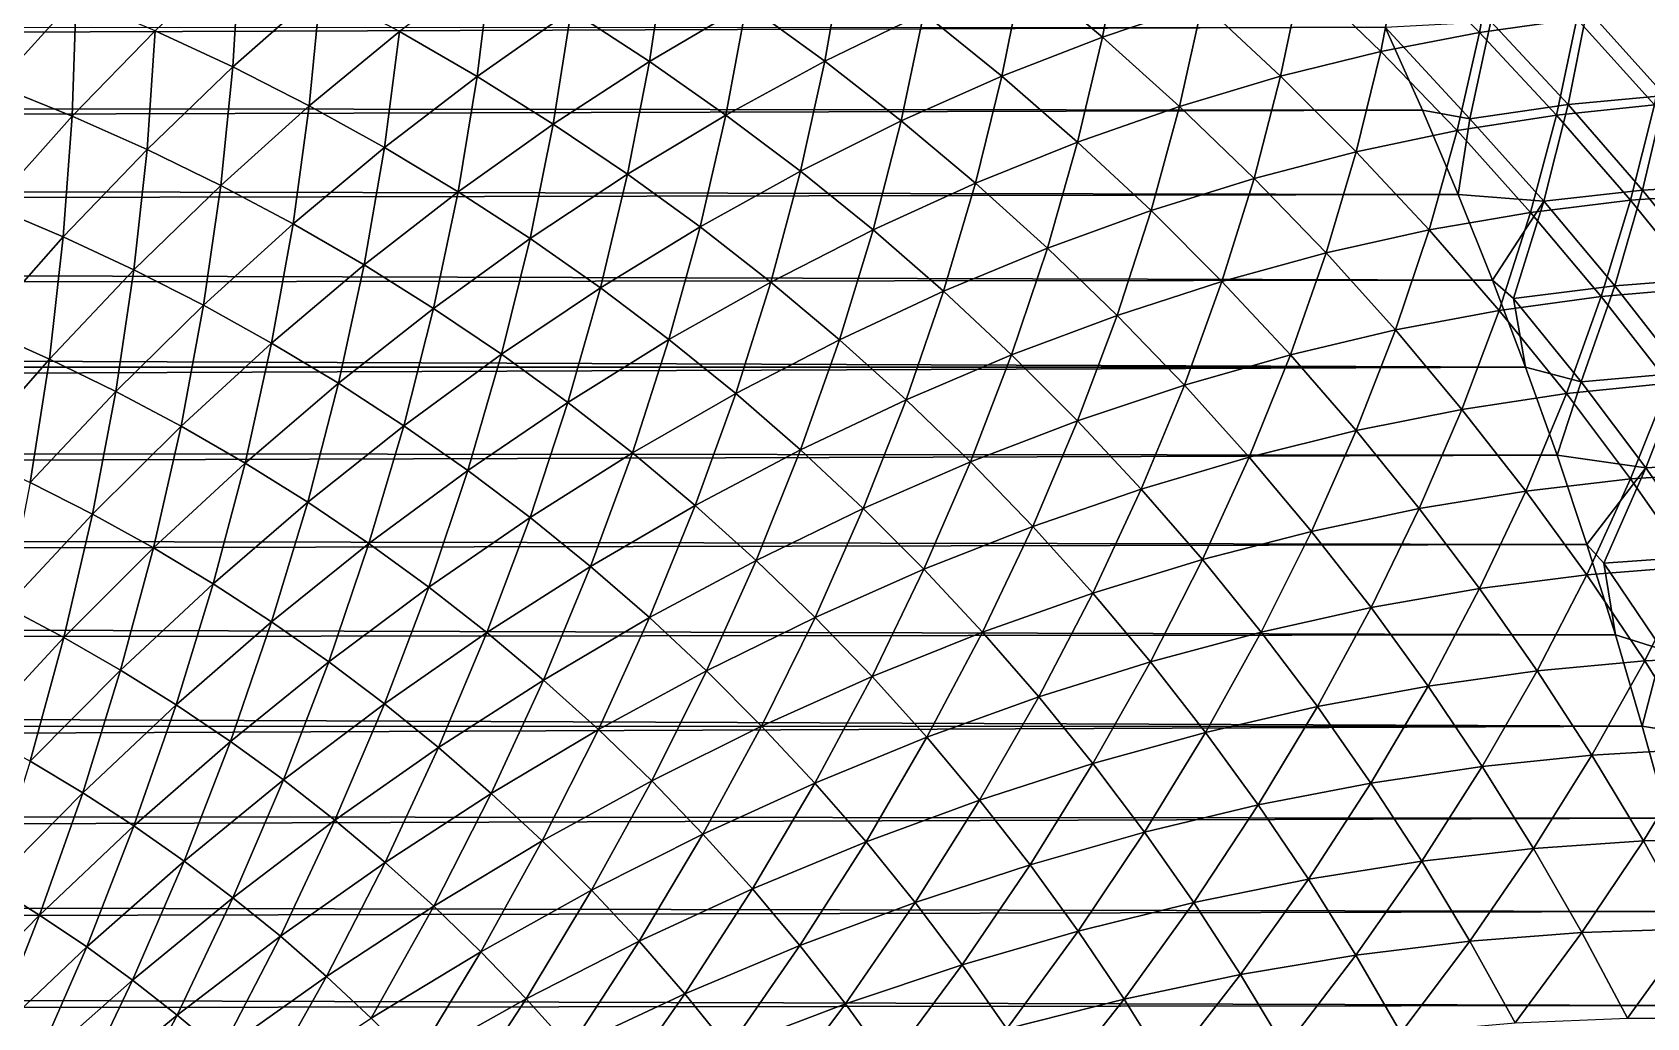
# Model space of a CAD drawing. Header units: millimetres. Extents: x -260 to 430, y -260 to 260.
# Drawn here: x 375.38 to 403.66, y 22.08 to 39.34 of the extents above; entities that cross this region are included whole.
import ezdxf

# ---------------------------------------------------------------- set-up
doc = ezdxf.new("R2010")
doc.units = ezdxf.units.MM
doc.header["$MEASUREMENT"] = 0
doc.layers.add('MESH_3D', color=2, linetype='CONTINUOUS')

msp = doc.modelspace()

# ---------------------------------------------------------------- linework, layer by layer
at = {"layer": 'MESH_3D'}
for points in [[(392.737, 40.427, 2496.839), (394.128, 39.26, 2496.839), (394.468, 41.078, 2494.995)], [(394.128, 39.26, 2496.839), (395.881, 39.85, 2494.995), (394.468, 41.078, 2494.995)], [(399.339, 40.737, 2491.145), (400.737, 39.339, 2491.145), (401.035, 41.035, 2489.144)], [(400.737, 39.339, 2491.145), (402.442, 39.578, 2489.144), (401.035, 41.035, 2489.144)], [(377.529, 39.37, 2505.161), (378.892, 38.735, 2505.161), (379.016, 40.779, 2503.623)], [(378.892, 38.735, 2505.161), (380.427, 40.091, 2503.623), (379.016, 40.779, 2503.623)], [(384.821, 39.722, 2502.02), (386.192, 38.831, 2502.02), (386.484, 40.781, 2500.354)], [(386.192, 38.831, 2502.02), (387.891, 39.832, 2500.354), (386.484, 40.781, 2500.354)], [(387.891, 39.832, 2500.354), (389.264, 38.835, 2500.354), (389.597, 40.737, 2498.626)], [(389.264, 38.835, 2500.354), (391.001, 39.679, 2498.626), (389.597, 40.737, 2498.626)], [(397.62, 40.342, 2493.096), (399.005, 39.005, 2493.096), (399.339, 40.737, 2491.145)], [(399.005, 39.005, 2493.096), (400.737, 39.339, 2491.145), (399.339, 40.737, 2491.145)], [(374.745, 38.412, 2506.631), (376.144, 39.958, 2505.161), (374.74, 40.497, 2505.161)], [(381.814, 39.354, 2503.623), (383.174, 38.568, 2503.623), (383.42, 40.564, 2502.02)], [(383.174, 38.568, 2503.623), (384.821, 39.722, 2502.02), (383.42, 40.564, 2502.02)], [(391.001, 39.679, 2498.626), (392.367, 38.573, 2498.626), (392.737, 40.427, 2496.839)], [(392.367, 38.573, 2498.626), (394.128, 39.26, 2496.839), (392.737, 40.427, 2496.839)], [(395.881, 39.85, 2494.995), (397.25, 38.573, 2494.995), (397.62, 40.342, 2493.096)], [(397.25, 38.573, 2494.995), (399.005, 39.005, 2493.096), (397.62, 40.342, 2493.096)], [(374.745, 38.412, 2506.631), (376.077, 37.874, 2506.631), (376.144, 39.958, 2505.161)], [(376.077, 37.874, 2506.631), (377.529, 39.37, 2505.161), (376.144, 39.958, 2505.161)], [(378.892, 38.735, 2505.161), (380.232, 38.052, 2505.161), (380.427, 40.091, 2503.623)], [(380.232, 38.052, 2505.161), (381.814, 39.354, 2503.623), (380.427, 40.091, 2503.623)], [(383.174, 38.568, 2503.623), (384.506, 37.736, 2503.623), (384.821, 39.722, 2502.02)], [(384.506, 37.736, 2503.623), (386.192, 38.831, 2502.02), (384.821, 39.722, 2502.02)], [(386.192, 38.831, 2502.02), (387.531, 37.894, 2502.02), (387.891, 39.832, 2500.354)], [(387.531, 37.894, 2502.02), (389.264, 38.835, 2500.354), (387.891, 39.832, 2500.354)], [(389.264, 38.835, 2500.354), (390.601, 37.79, 2500.354), (391.001, 39.679, 2498.626)], [(390.601, 37.79, 2500.354), (392.367, 38.573, 2498.626), (391.001, 39.679, 2498.626)], [(394.128, 39.26, 2496.839), (395.478, 38.045, 2496.839), (395.881, 39.85, 2494.995)], [(395.478, 38.045, 2496.839), (397.25, 38.573, 2494.995), (395.881, 39.85, 2494.995)], [(402.622, 39.746, 411.223), (402.289, 38.077, 409.234), (400.934, 39.529, 409.234)], [(402.622, 39.746, 411.223), (403.983, 38.234, 411.223), (402.289, 38.077, 409.234)], [(402.442, 39.578, 2489.144), (403.798, 38.073, 2489.144), (404.116, 39.722, 2487.094)], [(404.279, 39.869, 413.259), (403.983, 38.234, 411.223), (402.622, 39.746, 411.223)], [(86.938, 38.299, 120.207), (86.469, 39.346, 120.724), (399.082, 39.432, 407.365)], [(86.938, 38.299, 120.207), (399.082, 39.432, 407.365), (399.734, 37.978, 406.654)], [(376.077, 37.874, 2506.631), (377.389, 37.29, 2506.631), (377.529, 39.37, 2505.161)], [(377.389, 37.29, 2506.631), (378.892, 38.735, 2505.161), (377.529, 39.37, 2505.161)], [(380.232, 38.052, 2505.161), (381.548, 37.322, 2505.161), (381.814, 39.354, 2503.623)], [(381.548, 37.322, 2505.161), (383.174, 38.568, 2503.623), (381.814, 39.354, 2503.623)], [(399.005, 39.005, 2493.096), (400.342, 37.62, 2493.096), (400.737, 39.339, 2491.145)], [(400.934, 39.529, 409.234), (400.563, 37.826, 407.294), (399.082, 39.432, 407.365)], [(400.563, 37.826, 407.294), (399.734, 37.978, 406.654), (399.082, 39.432, 407.365)], [(400.342, 37.62, 2493.096), (402.085, 37.894, 2491.145), (400.737, 39.339, 2491.145)], [(400.934, 39.529, 409.234), (402.289, 38.077, 409.234), (400.563, 37.826, 407.294)], [(400.737, 39.339, 2491.145), (402.085, 37.894, 2491.145), (402.442, 39.578, 2489.144)], [(402.085, 37.894, 2491.145), (403.798, 38.073, 2489.144), (402.442, 39.578, 2489.144)], [(392.367, 38.573, 2498.626), (393.693, 37.42, 2498.626), (394.128, 39.26, 2496.839)], [(393.693, 37.42, 2498.626), (395.478, 38.045, 2496.839), (394.128, 39.26, 2496.839)], [(384.506, 37.736, 2503.623), (385.808, 36.858, 2503.623), (386.192, 38.831, 2502.02)], [(385.808, 36.858, 2503.623), (387.531, 37.894, 2502.02), (386.192, 38.831, 2502.02)], [(387.531, 37.894, 2502.02), (388.837, 36.91, 2502.02), (389.264, 38.835, 2500.354)], [(388.837, 36.91, 2502.02), (390.601, 37.79, 2500.354), (389.264, 38.835, 2500.354)], [(397.25, 38.573, 2494.995), (398.573, 37.25, 2494.995), (399.005, 39.005, 2493.096)], [(398.573, 37.25, 2494.995), (400.342, 37.62, 2493.096), (399.005, 39.005, 2493.096)], [(377.389, 37.29, 2506.631), (378.679, 36.66, 2506.631), (378.892, 38.735, 2505.161)], [(378.679, 36.66, 2506.631), (380.232, 38.052, 2505.161), (378.892, 38.735, 2505.161)], [(381.548, 37.322, 2505.161), (382.838, 36.548, 2505.161), (383.174, 38.568, 2503.623)], [(382.838, 36.548, 2505.161), (384.506, 37.736, 2503.623), (383.174, 38.568, 2503.623)], [(390.601, 37.79, 2500.354), (391.902, 36.699, 2500.354), (392.367, 38.573, 2498.626)], [(391.902, 36.699, 2500.354), (393.693, 37.42, 2498.626), (392.367, 38.573, 2498.626)], [(395.478, 38.045, 2496.839), (396.784, 36.784, 2496.839), (397.25, 38.573, 2494.995)], [(396.784, 36.784, 2496.839), (398.573, 37.25, 2494.995), (397.25, 38.573, 2494.995)], [(87.453, 37.107, 119.646), (86.938, 38.299, 120.207), (399.734, 37.978, 406.654)], [(374.663, 36.293, 2508.033), (376.077, 37.874, 2506.631), (374.745, 38.412, 2506.631)], [(403.983, 38.234, 411.223), (403.592, 36.578, 409.234), (402.289, 38.077, 409.234)], [(403.983, 38.234, 411.223), (405.291, 36.676, 411.223), (403.592, 36.578, 409.234)], [(87.453, 37.107, 119.646), (399.734, 37.978, 406.654), (400.361, 36.5, 405.97)], [(378.679, 36.66, 2506.631), (379.947, 35.986, 2506.631), (380.232, 38.052, 2505.161)], [(379.947, 35.986, 2506.631), (381.548, 37.322, 2505.161), (380.232, 38.052, 2505.161)], [(393.693, 37.42, 2498.626), (394.979, 36.221, 2498.626), (395.478, 38.045, 2496.839)], [(394.979, 36.221, 2498.626), (396.784, 36.784, 2496.839), (395.478, 38.045, 2496.839)], [(400.563, 37.826, 407.294), (400.361, 36.5, 405.97), (399.734, 37.978, 406.654)], [(402.289, 38.077, 409.234), (401.859, 36.387, 407.294), (400.563, 37.826, 407.294)], [(402.289, 38.077, 409.234), (403.592, 36.578, 409.234), (401.859, 36.387, 407.294)], [(402.085, 37.894, 2491.145), (403.382, 36.402, 2491.145), (403.798, 38.073, 2489.144)], [(403.382, 36.402, 2491.145), (405.1, 36.521, 2489.144), (403.798, 38.073, 2489.144)], [(374.663, 36.293, 2508.033), (375.921, 35.759, 2508.033), (376.077, 37.874, 2506.631)], [(375.921, 35.759, 2508.033), (377.389, 37.29, 2506.631), (376.077, 37.874, 2506.631)], [(382.838, 36.548, 2505.161), (384.099, 35.728, 2505.161), (384.506, 37.736, 2503.623)], [(384.099, 35.728, 2505.161), (385.808, 36.858, 2503.623), (384.506, 37.736, 2503.623)], [(385.808, 36.858, 2503.623), (387.079, 35.935, 2503.623), (387.531, 37.894, 2502.02)], [(387.079, 35.935, 2503.623), (388.837, 36.91, 2502.02), (387.531, 37.894, 2502.02)], [(388.837, 36.91, 2502.02), (390.108, 35.881, 2502.02), (390.601, 37.79, 2500.354)], [(390.108, 35.881, 2502.02), (391.902, 36.699, 2500.354), (390.601, 37.79, 2500.354)], [(400.342, 37.62, 2493.096), (401.63, 36.189, 2493.096), (402.085, 37.894, 2491.145)], [(400.563, 37.826, 407.294), (401.859, 36.387, 407.294), (400.361, 36.5, 405.97)], [(401.63, 36.189, 2493.096), (403.382, 36.402, 2491.145), (402.085, 37.894, 2491.145)], [(391.902, 36.699, 2500.354), (393.163, 35.563, 2500.354), (393.693, 37.42, 2498.626)], [(393.163, 35.563, 2500.354), (394.979, 36.221, 2498.626), (393.693, 37.42, 2498.626)], [(398.573, 37.25, 2494.995), (399.85, 35.881, 2494.995), (400.342, 37.62, 2493.096)], [(399.85, 35.881, 2494.995), (401.63, 36.189, 2493.096), (400.342, 37.62, 2493.096)], [(87.955, 35.901, 119.106), (87.453, 37.107, 119.646), (400.361, 36.5, 405.97)], [(375.921, 35.759, 2508.033), (377.159, 35.182, 2508.033), (377.389, 37.29, 2506.631)], [(377.159, 35.182, 2508.033), (378.679, 36.66, 2506.631), (377.389, 37.29, 2506.631)], [(379.947, 35.986, 2506.631), (381.191, 35.268, 2506.631), (381.548, 37.322, 2505.161)], [(381.191, 35.268, 2506.631), (382.838, 36.548, 2505.161), (381.548, 37.322, 2505.161)], [(396.784, 36.784, 2496.839), (398.045, 35.478, 2496.839), (398.573, 37.25, 2494.995)], [(398.045, 35.478, 2496.839), (399.85, 35.881, 2494.995), (398.573, 37.25, 2494.995)], [(384.099, 35.728, 2505.161), (385.331, 34.866, 2505.161), (385.808, 36.858, 2503.623)], [(385.331, 34.866, 2505.161), (387.079, 35.935, 2503.623), (385.808, 36.858, 2503.623)], [(387.079, 35.935, 2503.623), (388.316, 34.968, 2503.623), (388.837, 36.91, 2502.02)], [(388.316, 34.968, 2503.623), (390.108, 35.881, 2502.02), (388.837, 36.91, 2502.02)], [(394.979, 36.221, 2498.626), (396.221, 34.979, 2498.626), (396.784, 36.784, 2496.839)], [(396.221, 34.979, 2498.626), (398.045, 35.478, 2496.839), (396.784, 36.784, 2496.839)], [(87.955, 35.901, 119.106), (400.361, 36.5, 405.97), (400.964, 35, 405.312)], [(377.159, 35.182, 2508.033), (378.377, 34.562, 2508.033), (378.679, 36.66, 2506.631)], [(378.377, 34.562, 2508.033), (379.947, 35.986, 2506.631), (378.679, 36.66, 2506.631)], [(381.191, 35.268, 2506.631), (382.409, 34.507, 2506.631), (382.838, 36.548, 2505.161)], [(382.409, 34.507, 2506.631), (384.099, 35.728, 2505.161), (382.838, 36.548, 2505.161)], [(390.108, 35.881, 2502.02), (391.342, 34.808, 2502.02), (391.902, 36.699, 2500.354)], [(391.342, 34.808, 2502.02), (393.163, 35.563, 2500.354), (391.902, 36.699, 2500.354)], [(401.859, 36.387, 407.294), (400.964, 35, 405.312), (400.361, 36.5, 405.97)], [(403.592, 36.578, 409.234), (403.103, 34.904, 407.294), (401.859, 36.387, 407.294)], [(403.592, 36.578, 409.234), (404.842, 35.034, 409.234), (403.103, 34.904, 407.294)], [(403.382, 36.402, 2491.145), (404.626, 34.866, 2491.145), (405.1, 36.521, 2489.144)], [(405.291, 36.676, 411.223), (404.842, 35.034, 409.234), (403.592, 36.578, 409.234)], [(374.494, 34.146, 2509.363), (375.921, 35.759, 2508.033), (374.663, 36.293, 2508.033)], [(393.163, 35.563, 2500.354), (394.384, 34.384, 2500.354), (394.979, 36.221, 2498.626)], [(394.384, 34.384, 2500.354), (396.221, 34.979, 2498.626), (394.979, 36.221, 2498.626)], [(401.859, 36.387, 407.294), (401.332, 34.682, 405.404), (400.964, 35, 405.312)], [(401.859, 36.387, 407.294), (403.103, 34.904, 407.294), (401.332, 34.682, 405.404)], [(401.63, 36.189, 2493.096), (402.868, 34.714, 2493.096), (403.382, 36.402, 2491.145)], [(402.868, 34.714, 2493.096), (404.626, 34.866, 2491.145), (403.382, 36.402, 2491.145)], [(378.377, 34.562, 2508.033), (379.572, 33.899, 2508.033), (379.947, 35.986, 2506.631)], [(379.572, 33.899, 2508.033), (381.191, 35.268, 2506.631), (379.947, 35.986, 2506.631)], [(385.331, 34.866, 2505.161), (386.533, 33.96, 2505.161), (387.079, 35.935, 2503.623)], [(386.533, 33.96, 2505.161), (388.316, 34.968, 2503.623), (387.079, 35.935, 2503.623)], [(399.85, 35.881, 2494.995), (401.078, 34.468, 2494.995), (401.63, 36.189, 2493.096)], [(401.078, 34.468, 2494.995), (402.868, 34.714, 2493.096), (401.63, 36.189, 2493.096)], [(88.443, 34.683, 118.588), (87.955, 35.901, 119.106), (400.964, 35, 405.312)], [(374.494, 34.146, 2509.363), (375.677, 33.619, 2509.363), (375.921, 35.759, 2508.033)], [(375.677, 33.619, 2509.363), (377.159, 35.182, 2508.033), (375.921, 35.759, 2508.033)], [(382.409, 34.507, 2506.631), (383.6, 33.704, 2506.631), (384.099, 35.728, 2505.161)], [(383.6, 33.704, 2506.631), (385.331, 34.866, 2505.161), (384.099, 35.728, 2505.161)], [(388.316, 34.968, 2503.623), (389.519, 33.958, 2503.623), (390.108, 35.881, 2502.02)], [(389.519, 33.958, 2503.623), (391.342, 34.808, 2502.02), (390.108, 35.881, 2502.02)], [(398.045, 35.478, 2496.839), (399.26, 34.128, 2496.839), (399.85, 35.881, 2494.995)], [(399.26, 34.128, 2496.839), (401.078, 34.468, 2494.995), (399.85, 35.881, 2494.995)], [(391.342, 34.808, 2502.02), (392.537, 33.693, 2502.02), (393.163, 35.563, 2500.354)], [(392.537, 33.693, 2502.02), (394.384, 34.384, 2500.354), (393.163, 35.563, 2500.354)], [(396.221, 34.979, 2498.626), (397.42, 33.693, 2498.626), (398.045, 35.478, 2496.839)], [(397.42, 33.693, 2498.626), (399.26, 34.128, 2496.839), (398.045, 35.478, 2496.839)], [(375.677, 33.619, 2509.363), (376.84, 33.051, 2509.363), (377.159, 35.182, 2508.033)], [(376.84, 33.051, 2509.363), (378.377, 34.562, 2508.033), (377.159, 35.182, 2508.033)], [(379.572, 33.899, 2508.033), (380.743, 33.196, 2508.033), (381.191, 35.268, 2506.631)], [(380.743, 33.196, 2508.033), (382.409, 34.507, 2506.631), (381.191, 35.268, 2506.631)], [(88.443, 34.683, 118.588), (400.964, 35, 405.312), (401.541, 33.478, 404.683)], [(383.6, 33.704, 2506.631), (384.762, 32.86, 2506.631), (385.331, 34.866, 2505.161)], [(384.762, 32.86, 2506.631), (386.533, 33.96, 2505.161), (385.331, 34.866, 2505.161)], [(386.533, 33.96, 2505.161), (387.702, 33.014, 2505.161), (388.316, 34.968, 2503.623)], [(387.702, 33.014, 2505.161), (389.519, 33.958, 2503.623), (388.316, 34.968, 2503.623)], [(389.519, 33.958, 2503.623), (390.687, 32.907, 2503.623), (391.342, 34.808, 2502.02)], [(390.687, 32.907, 2503.623), (392.537, 33.693, 2502.02), (391.342, 34.808, 2502.02)], [(394.384, 34.384, 2500.354), (395.563, 33.163, 2500.354), (396.221, 34.979, 2498.626)], [(395.563, 33.163, 2500.354), (397.42, 33.693, 2498.626), (396.221, 34.979, 2498.626)], [(401.332, 34.682, 405.404), (401.541, 33.478, 404.683), (400.964, 35, 405.312)], [(403.103, 34.904, 407.294), (402.518, 33.218, 405.404), (401.332, 34.682, 405.404)], [(403.103, 34.904, 407.294), (404.295, 33.379, 407.294), (402.518, 33.218, 405.404)], [(402.868, 34.714, 2493.096), (404.053, 33.197, 2493.096), (404.626, 34.866, 2491.145)], [(404.842, 35.034, 409.234), (404.295, 33.379, 407.294), (403.103, 34.904, 407.294)], [(88.915, 33.452, 118.091), (88.443, 34.683, 118.588), (401.541, 33.478, 404.683)], [(376.84, 33.051, 2509.363), (377.984, 32.443, 2509.363), (378.377, 34.562, 2508.033)], [(377.984, 32.443, 2509.363), (379.572, 33.899, 2508.033), (378.377, 34.562, 2508.033)], [(401.078, 34.468, 2494.995), (402.256, 33.014, 2494.995), (402.868, 34.714, 2493.096)], [(401.332, 34.682, 405.404), (402.518, 33.218, 405.404), (401.541, 33.478, 404.683)], [(402.256, 33.014, 2494.995), (404.053, 33.197, 2493.096), (402.868, 34.714, 2493.096)], [(380.743, 33.196, 2508.033), (381.889, 32.451, 2508.033), (382.409, 34.507, 2506.631)], [(381.889, 32.451, 2508.033), (383.6, 33.704, 2506.631), (382.409, 34.507, 2506.631)], [(392.537, 33.693, 2502.02), (393.693, 32.537, 2502.02), (394.384, 34.384, 2500.354)], [(393.693, 32.537, 2502.02), (395.563, 33.163, 2500.354), (394.384, 34.384, 2500.354)], [(399.26, 34.128, 2496.839), (400.427, 32.737, 2496.839), (401.078, 34.468, 2494.995)], [(400.427, 32.737, 2496.839), (402.256, 33.014, 2494.995), (401.078, 34.468, 2494.995)], [(374.236, 31.974, 2510.622), (375.677, 33.619, 2509.363), (374.494, 34.146, 2509.363)], [(384.762, 32.86, 2506.631), (385.893, 31.976, 2506.631), (386.533, 33.96, 2505.161)], [(385.893, 31.976, 2506.631), (387.702, 33.014, 2505.161), (386.533, 33.96, 2505.161)], [(387.702, 33.014, 2505.161), (388.837, 32.027, 2505.161), (389.519, 33.958, 2503.623)], [(388.837, 32.027, 2505.161), (390.687, 32.907, 2503.623), (389.519, 33.958, 2503.623)], [(397.42, 33.693, 2498.626), (398.573, 32.367, 2498.626), (399.26, 34.128, 2496.839)], [(398.573, 32.367, 2498.626), (400.427, 32.737, 2496.839), (399.26, 34.128, 2496.839)], [(377.984, 32.443, 2509.363), (379.105, 31.796, 2509.363), (379.572, 33.899, 2508.033)], [(379.105, 31.796, 2509.363), (380.743, 33.196, 2508.033), (379.572, 33.899, 2508.033)], [(381.889, 32.451, 2508.033), (383.008, 31.668, 2508.033), (383.6, 33.704, 2506.631)], [(383.008, 31.668, 2508.033), (384.762, 32.86, 2506.631), (383.6, 33.704, 2506.631)], [(390.687, 32.907, 2503.623), (391.816, 31.816, 2503.623), (392.537, 33.693, 2502.02)], [(391.816, 31.816, 2503.623), (393.693, 32.537, 2502.02), (392.537, 33.693, 2502.02)], [(395.563, 33.163, 2500.354), (396.699, 31.902, 2500.354), (397.42, 33.693, 2498.626)], [(396.699, 31.902, 2500.354), (398.573, 32.367, 2498.626), (397.42, 33.693, 2498.626)], [(89.373, 32.21, 117.615), (88.915, 33.452, 118.091), (401.541, 33.478, 404.683)], [(89.373, 32.21, 117.615), (401.541, 33.478, 404.683), (402.092, 31.935, 404.082)], [(374.236, 31.974, 2510.622), (375.343, 31.458, 2510.622), (375.677, 33.619, 2509.363)], [(375.343, 31.458, 2510.622), (376.84, 33.051, 2509.363), (375.677, 33.619, 2509.363)], [(402.518, 33.218, 405.404), (402.092, 31.935, 404.082), (401.541, 33.478, 404.683)], [(404.295, 33.379, 407.294), (403.651, 31.714, 405.404), (402.518, 33.218, 405.404)], [(404.295, 33.379, 407.294), (405.433, 31.812, 407.294), (403.651, 31.714, 405.404)], [(379.105, 31.796, 2509.363), (380.203, 31.11, 2509.363), (380.743, 33.196, 2508.033)], [(380.203, 31.11, 2509.363), (381.889, 32.451, 2508.033), (380.743, 33.196, 2508.033)], [(393.693, 32.537, 2502.02), (394.808, 31.342, 2502.02), (395.563, 33.163, 2500.354)], [(394.808, 31.342, 2502.02), (396.699, 31.902, 2500.354), (395.563, 33.163, 2500.354)], [(402.518, 33.218, 405.404), (403.651, 31.714, 405.404), (402.092, 31.935, 404.082)], [(402.256, 33.014, 2494.995), (403.382, 31.519, 2494.995), (404.053, 33.197, 2493.096)], [(403.382, 31.519, 2494.995), (405.185, 31.639, 2493.096), (404.053, 33.197, 2493.096)], [(375.343, 31.458, 2510.622), (376.432, 30.903, 2510.622), (376.84, 33.051, 2509.363)], [(376.432, 30.903, 2510.622), (377.984, 32.443, 2509.363), (376.84, 33.051, 2509.363)], [(383.008, 31.668, 2508.033), (384.099, 30.846, 2508.033), (384.762, 32.86, 2506.631)], [(384.099, 30.846, 2508.033), (385.893, 31.976, 2506.631), (384.762, 32.86, 2506.631)], [(385.893, 31.976, 2506.631), (386.994, 31.053, 2506.631), (387.702, 33.014, 2505.161)], [(386.994, 31.053, 2506.631), (388.837, 32.027, 2505.161), (387.702, 33.014, 2505.161)], [(388.837, 32.027, 2505.161), (389.937, 31.001, 2505.161), (390.687, 32.907, 2503.623)], [(389.937, 31.001, 2505.161), (391.816, 31.816, 2503.623), (390.687, 32.907, 2503.623)], [(400.427, 32.737, 2496.839), (401.545, 31.307, 2496.839), (402.256, 33.014, 2494.995)], [(401.545, 31.307, 2496.839), (403.382, 31.519, 2494.995), (402.256, 33.014, 2494.995)], [(391.816, 31.816, 2503.623), (392.907, 30.687, 2503.623), (393.693, 32.537, 2502.02)], [(392.907, 30.687, 2503.623), (394.808, 31.342, 2502.02), (393.693, 32.537, 2502.02)], [(398.573, 32.367, 2498.626), (399.679, 31.001, 2498.626), (400.427, 32.737, 2496.839)], [(399.679, 31.001, 2498.626), (401.545, 31.307, 2496.839), (400.427, 32.737, 2496.839)], [(376.432, 30.903, 2510.622), (377.5, 30.311, 2510.622), (377.984, 32.443, 2509.363)], [(377.5, 30.311, 2510.622), (379.105, 31.796, 2509.363), (377.984, 32.443, 2509.363)], [(380.203, 31.11, 2509.363), (381.276, 30.386, 2509.363), (381.889, 32.451, 2508.033)], [(381.276, 30.386, 2509.363), (383.008, 31.668, 2508.033), (381.889, 32.451, 2508.033)], [(396.699, 31.902, 2500.354), (397.79, 30.601, 2500.354), (398.573, 32.367, 2498.626)], [(397.79, 30.601, 2500.354), (399.679, 31.001, 2498.626), (398.573, 32.367, 2498.626)], [(89.815, 30.956, 117.161), (89.373, 32.21, 117.615), (402.092, 31.935, 404.082)], [(384.099, 30.846, 2508.033), (385.161, 29.986, 2508.033), (385.893, 31.976, 2506.631)], [(385.161, 29.986, 2508.033), (386.994, 31.053, 2506.631), (385.893, 31.976, 2506.631)], [(386.994, 31.053, 2506.631), (388.061, 30.092, 2506.631), (388.837, 32.027, 2505.161)], [(388.061, 30.092, 2506.631), (389.937, 31.001, 2505.161), (388.837, 32.027, 2505.161)], [(89.815, 30.956, 117.161), (402.092, 31.935, 404.082), (402.616, 30.372, 403.509)], [(377.5, 30.311, 2510.622), (378.547, 29.682, 2510.622), (379.105, 31.796, 2509.363)], [(378.547, 29.682, 2510.622), (380.203, 31.11, 2509.363), (379.105, 31.796, 2509.363)], [(389.937, 31.001, 2505.161), (391.001, 29.937, 2505.161), (391.816, 31.816, 2503.623)], [(391.001, 29.937, 2505.161), (392.907, 30.687, 2503.623), (391.816, 31.816, 2503.623)], [(394.808, 31.342, 2502.02), (395.881, 30.108, 2502.02), (396.699, 31.902, 2500.354)], [(395.881, 30.108, 2502.02), (397.79, 30.601, 2500.354), (396.699, 31.902, 2500.354)], [(403.651, 31.714, 405.404), (402.616, 30.372, 403.509), (402.092, 31.935, 404.082)], [(403.651, 31.714, 405.404), (402.91, 30.046, 403.568), (402.616, 30.372, 403.509)], [(403.651, 31.714, 405.404), (404.731, 30.172, 405.404), (402.91, 30.046, 403.568)], [(405.433, 31.812, 407.294), (404.731, 30.172, 405.404), (403.651, 31.714, 405.404)], [(374.919, 29.281, 2511.806), (376.432, 30.903, 2510.622), (375.343, 31.458, 2510.622)], [(381.276, 30.386, 2509.363), (382.324, 29.625, 2509.363), (383.008, 31.668, 2508.033)], [(382.324, 29.625, 2509.363), (384.099, 30.846, 2508.033), (383.008, 31.668, 2508.033)], [(401.545, 31.307, 2496.839), (402.612, 29.838, 2496.839), (403.382, 31.519, 2494.995)], [(402.612, 29.838, 2496.839), (404.456, 29.986, 2494.995), (403.382, 31.519, 2494.995)], [(403.382, 31.519, 2494.995), (404.456, 29.986, 2494.995), (405.185, 31.639, 2493.096)], [(392.907, 30.687, 2503.623), (393.958, 29.519, 2503.623), (394.808, 31.342, 2502.02)], [(393.958, 29.519, 2503.623), (395.881, 30.108, 2502.02), (394.808, 31.342, 2502.02)], [(399.679, 31.001, 2498.626), (400.737, 29.597, 2498.626), (401.545, 31.307, 2496.839)], [(400.737, 29.597, 2498.626), (402.612, 29.838, 2496.839), (401.545, 31.307, 2496.839)], [(90.241, 29.692, 116.727), (89.815, 30.956, 117.161), (402.616, 30.372, 403.509)], [(374.919, 29.281, 2511.806), (375.932, 28.743, 2511.806), (376.432, 30.903, 2510.622)], [(375.932, 28.743, 2511.806), (377.5, 30.311, 2510.622), (376.432, 30.903, 2510.622)], [(378.547, 29.682, 2510.622), (379.572, 29.016, 2510.622), (380.203, 31.11, 2509.363)], [(379.572, 29.016, 2510.622), (381.276, 30.386, 2509.363), (380.203, 31.11, 2509.363)], [(382.324, 29.625, 2509.363), (383.344, 28.828, 2509.363), (384.099, 30.846, 2508.033)], [(383.344, 28.828, 2509.363), (385.161, 29.986, 2508.033), (384.099, 30.846, 2508.033)], [(385.161, 29.986, 2508.033), (386.192, 29.089, 2508.033), (386.994, 31.053, 2506.631)], [(386.192, 29.089, 2508.033), (388.061, 30.092, 2506.631), (386.994, 31.053, 2506.631)], [(388.061, 30.092, 2506.631), (389.094, 29.094, 2506.631), (389.937, 31.001, 2505.161)], [(389.094, 29.094, 2506.631), (391.001, 29.937, 2505.161), (389.937, 31.001, 2505.161)], [(397.79, 30.601, 2500.354), (398.835, 29.264, 2500.354), (399.679, 31.001, 2498.626)], [(398.835, 29.264, 2500.354), (400.737, 29.597, 2498.626), (399.679, 31.001, 2498.626)], [(391.001, 29.937, 2505.161), (392.027, 28.837, 2505.161), (392.907, 30.687, 2503.623)], [(392.027, 28.837, 2505.161), (393.958, 29.519, 2503.623), (392.907, 30.687, 2503.623)], [(395.881, 30.108, 2502.02), (396.91, 28.837, 2502.02), (397.79, 30.601, 2500.354)], [(396.91, 28.837, 2502.02), (398.835, 29.264, 2500.354), (397.79, 30.601, 2500.354)], [(90.241, 29.692, 116.727), (402.616, 30.372, 403.509), (403.115, 28.79, 402.966)], [(375.932, 28.743, 2511.806), (376.926, 28.169, 2511.806), (377.5, 30.311, 2510.622)], [(376.926, 28.169, 2511.806), (378.547, 29.682, 2510.622), (377.5, 30.311, 2510.622)], [(379.572, 29.016, 2510.622), (380.572, 28.316, 2510.622), (381.276, 30.386, 2509.363)], [(380.572, 28.316, 2510.622), (382.324, 29.625, 2509.363), (381.276, 30.386, 2509.363)], [(402.91, 30.046, 403.568), (403.115, 28.79, 402.966), (402.616, 30.372, 403.509)], [(383.344, 28.828, 2509.363), (384.336, 27.995, 2509.363), (385.161, 29.986, 2508.033)], [(384.336, 27.995, 2509.363), (386.192, 29.089, 2508.033), (385.161, 29.986, 2508.033)], [(386.192, 29.089, 2508.033), (387.191, 28.157, 2508.033), (388.061, 30.092, 2506.631)], [(387.191, 28.157, 2508.033), (389.094, 29.094, 2506.631), (388.061, 30.092, 2506.631)], [(393.958, 29.519, 2503.623), (394.968, 28.316, 2503.623), (395.881, 30.108, 2502.02)], [(394.968, 28.316, 2503.623), (396.91, 28.837, 2502.02), (395.881, 30.108, 2502.02)], [(402.612, 29.838, 2496.839), (403.628, 28.332, 2496.839), (404.456, 29.986, 2494.995)], [(404.731, 30.172, 405.404), (403.933, 28.53, 403.568), (402.91, 30.046, 403.568)], [(402.91, 30.046, 403.568), (403.933, 28.53, 403.568), (403.115, 28.79, 402.966)], [(403.628, 28.332, 2496.839), (405.475, 28.416, 2494.995), (404.456, 29.986, 2494.995)], [(389.094, 29.094, 2506.631), (390.092, 28.061, 2506.631), (391.001, 29.937, 2505.161)], [(390.092, 28.061, 2506.631), (392.027, 28.837, 2505.161), (391.001, 29.937, 2505.161)], [(400.737, 29.597, 2498.626), (401.745, 28.157, 2498.626), (402.612, 29.838, 2496.839)], [(401.745, 28.157, 2498.626), (403.628, 28.332, 2496.839), (402.612, 29.838, 2496.839)], [(90.65, 28.418, 116.313), (90.241, 29.692, 116.727), (403.115, 28.79, 402.966)], [(376.926, 28.169, 2511.806), (377.898, 27.561, 2511.806), (378.547, 29.682, 2510.622)], [(377.898, 27.561, 2511.806), (379.572, 29.016, 2510.622), (378.547, 29.682, 2510.622)], [(380.572, 28.316, 2510.622), (381.548, 27.58, 2510.622), (382.324, 29.625, 2509.363)], [(381.548, 27.58, 2510.622), (383.344, 28.828, 2509.363), (382.324, 29.625, 2509.363)], [(392.027, 28.837, 2505.161), (393.014, 27.702, 2505.161), (393.958, 29.519, 2503.623)], [(393.014, 27.702, 2505.161), (394.968, 28.316, 2503.623), (393.958, 29.519, 2503.623)], [(398.835, 29.264, 2500.354), (399.832, 27.891, 2500.354), (400.737, 29.597, 2498.626)], [(399.832, 27.891, 2500.354), (401.745, 28.157, 2498.626), (400.737, 29.597, 2498.626)], [(374.406, 27.094, 2512.916), (375.932, 28.743, 2511.806), (374.919, 29.281, 2511.806)], [(396.91, 28.837, 2502.02), (397.894, 27.531, 2502.02), (398.835, 29.264, 2500.354)], [(397.894, 27.531, 2502.02), (399.832, 27.891, 2500.354), (398.835, 29.264, 2500.354)], [(377.898, 27.561, 2511.806), (378.849, 26.92, 2511.806), (379.572, 29.016, 2510.622)], [(378.849, 26.92, 2511.806), (380.572, 28.316, 2510.622), (379.572, 29.016, 2510.622)], [(384.336, 27.995, 2509.363), (385.298, 27.129, 2509.363), (386.192, 29.089, 2508.033)], [(385.298, 27.129, 2509.363), (387.191, 28.157, 2508.033), (386.192, 29.089, 2508.033)], [(387.191, 28.157, 2508.033), (388.157, 27.191, 2508.033), (389.094, 29.094, 2506.631)], [(388.157, 27.191, 2508.033), (390.092, 28.061, 2506.631), (389.094, 29.094, 2506.631)], [(90.65, 28.418, 116.313), (403.115, 28.79, 402.966), (403.586, 27.19, 402.451)], [(374.406, 27.094, 2512.916), (375.343, 26.575, 2512.916), (375.932, 28.743, 2511.806)], [(375.343, 26.575, 2512.916), (376.926, 28.169, 2511.806), (375.932, 28.743, 2511.806)], [(381.548, 27.58, 2510.622), (382.498, 26.812, 2510.622), (383.344, 28.828, 2509.363)], [(382.498, 26.812, 2510.622), (384.336, 27.995, 2509.363), (383.344, 28.828, 2509.363)], [(390.092, 28.061, 2506.631), (391.053, 26.994, 2506.631), (392.027, 28.837, 2505.161)], [(391.053, 26.994, 2506.631), (393.014, 27.702, 2505.161), (392.027, 28.837, 2505.161)], [(394.968, 28.316, 2503.623), (395.935, 27.079, 2503.623), (396.91, 28.837, 2502.02)], [(395.935, 27.079, 2503.623), (397.894, 27.531, 2502.02), (396.91, 28.837, 2502.02)], [(403.933, 28.53, 403.568), (403.586, 27.19, 402.451), (403.115, 28.79, 402.966)], [(91.042, 27.135, 115.921), (90.65, 28.418, 116.313), (403.586, 27.19, 402.451)], [(378.849, 26.92, 2511.806), (379.777, 26.246, 2511.806), (380.572, 28.316, 2510.622)], [(379.777, 26.246, 2511.806), (381.548, 27.58, 2510.622), (380.572, 28.316, 2510.622)], [(393.014, 27.702, 2505.161), (393.96, 26.533, 2505.161), (394.968, 28.316, 2503.623)], [(393.96, 26.533, 2505.161), (395.935, 27.079, 2503.623), (394.968, 28.316, 2503.623)], [(401.745, 28.157, 2498.626), (402.702, 26.683, 2498.626), (403.628, 28.332, 2496.839)], [(402.702, 26.683, 2498.626), (404.59, 26.792, 2496.839), (403.628, 28.332, 2496.839)], [(403.933, 28.53, 403.568), (404.902, 26.98, 403.568), (403.586, 27.19, 402.451)], [(403.628, 28.332, 2496.839), (404.59, 26.792, 2496.839), (405.475, 28.416, 2494.995)], [(375.343, 26.575, 2512.916), (376.261, 26.023, 2512.916), (376.926, 28.169, 2511.806)], [(376.261, 26.023, 2512.916), (377.898, 27.561, 2511.806), (376.926, 28.169, 2511.806)], [(385.298, 27.129, 2509.363), (386.23, 26.23, 2509.363), (387.191, 28.157, 2508.033)], [(386.23, 26.23, 2509.363), (388.157, 27.191, 2508.033), (387.191, 28.157, 2508.033)], [(388.157, 27.191, 2508.033), (389.089, 26.192, 2508.033), (390.092, 28.061, 2506.631)], [(389.089, 26.192, 2508.033), (391.053, 26.994, 2506.631), (390.092, 28.061, 2506.631)], [(399.832, 27.891, 2500.354), (400.781, 26.484, 2500.354), (401.745, 28.157, 2498.626)], [(400.781, 26.484, 2500.354), (402.702, 26.683, 2498.626), (401.745, 28.157, 2498.626)], [(382.498, 26.812, 2510.622), (383.42, 26.01, 2510.622), (384.336, 27.995, 2509.363)], [(383.42, 26.01, 2510.622), (385.298, 27.129, 2509.363), (384.336, 27.995, 2509.363)], [(397.894, 27.531, 2502.02), (398.831, 26.192, 2502.02), (399.832, 27.891, 2500.354)], [(398.831, 26.192, 2502.02), (400.781, 26.484, 2500.354), (399.832, 27.891, 2500.354)], [(376.261, 26.023, 2512.916), (377.159, 25.44, 2512.916), (377.898, 27.561, 2511.806)], [(377.159, 25.44, 2512.916), (378.849, 26.92, 2511.806), (377.898, 27.561, 2511.806)], [(379.777, 26.246, 2511.806), (380.681, 25.539, 2511.806), (381.548, 27.58, 2510.622)], [(380.681, 25.539, 2511.806), (382.498, 26.812, 2510.622), (381.548, 27.58, 2510.622)], [(391.053, 26.994, 2506.631), (391.976, 25.893, 2506.631), (393.014, 27.702, 2505.161)], [(391.976, 25.893, 2506.631), (393.96, 26.533, 2505.161), (393.014, 27.702, 2505.161)], [(395.935, 27.079, 2503.623), (396.858, 25.808, 2503.623), (397.894, 27.531, 2502.02)], [(396.858, 25.808, 2503.623), (398.831, 26.192, 2502.02), (397.894, 27.531, 2502.02)], [(91.417, 25.844, 115.548), (91.042, 27.135, 115.921), (403.586, 27.19, 402.451)], [(91.417, 25.844, 115.548), (403.586, 27.19, 402.451), (404.031, 25.574, 401.966)], [(386.23, 26.23, 2509.363), (387.129, 25.298, 2509.363), (388.157, 27.191, 2508.033)], [(387.129, 25.298, 2509.363), (389.089, 26.192, 2508.033), (388.157, 27.191, 2508.033)], [(404.902, 26.98, 403.568), (404.031, 25.574, 401.966), (403.586, 27.19, 402.451)], [(377.159, 25.44, 2512.916), (378.037, 24.825, 2512.916), (378.849, 26.92, 2511.806)], [(378.037, 24.825, 2512.916), (379.777, 26.246, 2511.806), (378.849, 26.92, 2511.806)], [(383.42, 26.01, 2510.622), (384.313, 25.177, 2510.622), (385.298, 27.129, 2509.363)], [(384.313, 25.177, 2510.622), (386.23, 26.23, 2509.363), (385.298, 27.129, 2509.363)], [(389.089, 26.192, 2508.033), (389.986, 25.161, 2508.033), (391.053, 26.994, 2506.631)], [(389.986, 25.161, 2508.033), (391.976, 25.893, 2506.631), (391.053, 26.994, 2506.631)], [(393.96, 26.533, 2505.161), (394.866, 25.331, 2505.161), (395.935, 27.079, 2503.623)], [(394.866, 25.331, 2505.161), (396.858, 25.808, 2503.623), (395.935, 27.079, 2503.623)], [(380.681, 25.539, 2511.806), (381.56, 24.802, 2511.806), (382.498, 26.812, 2510.622)], [(381.56, 24.802, 2511.806), (383.42, 26.01, 2510.622), (382.498, 26.812, 2510.622)], [(400.781, 26.484, 2500.354), (401.681, 25.044, 2500.354), (402.702, 26.683, 2498.626)], [(401.681, 25.044, 2500.354), (403.608, 25.177, 2498.626), (402.702, 26.683, 2498.626)], [(402.702, 26.683, 2498.626), (403.608, 25.177, 2498.626), (404.59, 26.792, 2496.839)], [(403.608, 25.177, 2498.626), (405.498, 25.22, 2496.839), (404.59, 26.792, 2496.839)], [(374.664, 24.405, 2513.948), (376.261, 26.023, 2512.916), (375.343, 26.575, 2512.916)], [(391.976, 25.893, 2506.631), (392.86, 24.762, 2506.631), (393.96, 26.533, 2505.161)], [(392.86, 24.762, 2506.631), (394.866, 25.331, 2505.161), (393.96, 26.533, 2505.161)], [(398.831, 26.192, 2502.02), (399.722, 24.821, 2502.02), (400.781, 26.484, 2500.354)], [(399.722, 24.821, 2502.02), (401.681, 25.044, 2500.354), (400.781, 26.484, 2500.354)], [(374.664, 24.405, 2513.948), (375.507, 23.878, 2513.948), (376.261, 26.023, 2512.916)], [(375.507, 23.878, 2513.948), (377.159, 25.44, 2512.916), (376.261, 26.023, 2512.916)], [(378.037, 24.825, 2512.916), (378.892, 24.181, 2512.916), (379.777, 26.246, 2511.806)], [(378.892, 24.181, 2512.916), (380.681, 25.539, 2511.806), (379.777, 26.246, 2511.806)], [(384.313, 25.177, 2510.622), (385.177, 24.313, 2510.622), (386.23, 26.23, 2509.363)], [(385.177, 24.313, 2510.622), (387.129, 25.298, 2509.363), (386.23, 26.23, 2509.363)], [(387.129, 25.298, 2509.363), (387.995, 24.336, 2509.363), (389.089, 26.192, 2508.033)], [(387.995, 24.336, 2509.363), (389.986, 25.161, 2508.033), (389.089, 26.192, 2508.033)], [(396.858, 25.808, 2503.623), (397.736, 24.506, 2503.623), (398.831, 26.192, 2502.02)], [(397.736, 24.506, 2503.623), (399.722, 24.821, 2502.02), (398.831, 26.192, 2502.02)], [(91.775, 24.544, 115.196), (91.417, 25.844, 115.548), (404.031, 25.574, 401.966)], [(381.56, 24.802, 2511.806), (382.413, 24.034, 2511.806), (383.42, 26.01, 2510.622)], [(382.413, 24.034, 2511.806), (384.313, 25.177, 2510.622), (383.42, 26.01, 2510.622)], [(389.986, 25.161, 2508.033), (390.846, 24.099, 2508.033), (391.976, 25.893, 2506.631)], [(390.846, 24.099, 2508.033), (392.86, 24.762, 2506.631), (391.976, 25.893, 2506.631)], [(394.866, 25.331, 2505.161), (395.728, 24.099, 2505.161), (396.858, 25.808, 2503.623)], [(395.728, 24.099, 2505.161), (397.736, 24.506, 2503.623), (396.858, 25.808, 2503.623)], [(91.775, 24.544, 115.196), (404.031, 25.574, 401.966), (404.448, 23.941, 401.511)], [(378.892, 24.181, 2512.916), (379.725, 23.507, 2512.916), (380.681, 25.539, 2511.806)], [(379.725, 23.507, 2512.916), (381.56, 24.802, 2511.806), (380.681, 25.539, 2511.806)], [(375.507, 23.878, 2513.948), (376.331, 23.323, 2513.948), (377.159, 25.44, 2512.916)], [(376.331, 23.323, 2513.948), (378.037, 24.825, 2512.916), (377.159, 25.44, 2512.916)], [(382.413, 24.034, 2511.806), (383.238, 23.238, 2511.806), (384.313, 25.177, 2510.622)], [(383.238, 23.238, 2511.806), (385.177, 24.313, 2510.622), (384.313, 25.177, 2510.622)], [(385.177, 24.313, 2510.622), (386.01, 23.42, 2510.622), (387.129, 25.298, 2509.363)], [(386.01, 23.42, 2510.622), (387.995, 24.336, 2509.363), (387.129, 25.298, 2509.363)], [(392.86, 24.762, 2506.631), (393.704, 23.6, 2506.631), (394.866, 25.331, 2505.161)], [(393.704, 23.6, 2506.631), (395.728, 24.099, 2505.161), (394.866, 25.331, 2505.161)], [(401.681, 25.044, 2500.354), (402.529, 23.574, 2500.354), (403.608, 25.177, 2498.626)], [(402.529, 23.574, 2500.354), (404.46, 23.64, 2498.626), (403.608, 25.177, 2498.626)], [(403.608, 25.177, 2498.626), (404.46, 23.64, 2498.626), (405.498, 25.22, 2496.839)], [(387.995, 24.336, 2509.363), (388.828, 23.344, 2509.363), (389.986, 25.161, 2508.033)], [(388.828, 23.344, 2509.363), (390.846, 24.099, 2508.033), (389.986, 25.161, 2508.033)], [(399.722, 24.821, 2502.02), (400.564, 23.42, 2502.02), (401.681, 25.044, 2500.354)], [(400.564, 23.42, 2502.02), (402.529, 23.574, 2500.354), (401.681, 25.044, 2500.354)], [(376.331, 23.323, 2513.948), (377.135, 22.738, 2513.948), (378.037, 24.825, 2512.916)], [(377.135, 22.738, 2513.948), (378.892, 24.181, 2512.916), (378.037, 24.825, 2512.916)], [(379.725, 23.507, 2512.916), (380.533, 22.804, 2512.916), (381.56, 24.802, 2511.806)], [(380.533, 22.804, 2512.916), (382.413, 24.034, 2511.806), (381.56, 24.802, 2511.806)], [(390.846, 24.099, 2508.033), (391.668, 23.008, 2508.033), (392.86, 24.762, 2506.631)], [(391.668, 23.008, 2508.033), (393.704, 23.6, 2506.631), (392.86, 24.762, 2506.631)], [(397.736, 24.506, 2503.623), (398.568, 23.174, 2503.623), (399.722, 24.821, 2502.02)], [(398.568, 23.174, 2503.623), (400.564, 23.42, 2502.02), (399.722, 24.821, 2502.02)], [(92.114, 23.237, 114.863), (91.775, 24.544, 115.196), (404.448, 23.941, 401.511)], [(373.896, 22.238, 2514.903), (375.507, 23.878, 2513.948), (374.664, 24.405, 2513.948)], [(386.01, 23.42, 2510.622), (386.812, 22.498, 2510.622), (387.995, 24.336, 2509.363)], [(386.812, 22.498, 2510.622), (388.828, 23.344, 2509.363), (387.995, 24.336, 2509.363)], [(395.728, 24.099, 2505.161), (396.548, 22.838, 2505.161), (397.736, 24.506, 2503.623)], [(396.548, 22.838, 2505.161), (398.568, 23.174, 2503.623), (397.736, 24.506, 2503.623)], [(377.135, 22.738, 2513.948), (377.918, 22.127, 2513.948), (378.892, 24.181, 2512.916)], [(377.918, 22.127, 2513.948), (379.725, 23.507, 2512.916), (378.892, 24.181, 2512.916)], [(383.238, 23.238, 2511.806), (384.034, 22.413, 2511.806), (385.177, 24.313, 2510.622)], [(384.034, 22.413, 2511.806), (386.01, 23.42, 2510.622), (385.177, 24.313, 2510.622)], [(388.828, 23.344, 2509.363), (389.625, 22.324, 2509.363), (390.846, 24.099, 2508.033)], [(389.625, 22.324, 2509.363), (391.668, 23.008, 2508.033), (390.846, 24.099, 2508.033)], [(393.704, 23.6, 2506.631), (394.507, 22.409, 2506.631), (395.728, 24.099, 2505.161)], [(394.507, 22.409, 2506.631), (396.548, 22.838, 2505.161), (395.728, 24.099, 2505.161)], [(92.114, 23.237, 114.863), (404.448, 23.941, 401.511), (404.838, 22.294, 401.086)], [(373.896, 22.238, 2514.903), (374.663, 21.739, 2514.903), (375.507, 23.878, 2513.948)], [(374.663, 21.739, 2514.903), (376.331, 23.323, 2513.948), (375.507, 23.878, 2513.948)], [(380.533, 22.804, 2512.916), (381.316, 22.074, 2512.916), (382.413, 24.034, 2511.806)], [(381.316, 22.074, 2512.916), (383.238, 23.238, 2511.806), (382.413, 24.034, 2511.806)], [(377.918, 22.127, 2513.948), (378.679, 21.488, 2513.948), (379.725, 23.507, 2512.916)], [(378.679, 21.488, 2513.948), (380.533, 22.804, 2512.916), (379.725, 23.507, 2512.916)], [(391.668, 23.008, 2508.033), (392.451, 21.889, 2508.033), (393.704, 23.6, 2506.631)], [(392.451, 21.889, 2508.033), (394.507, 22.409, 2506.631), (393.704, 23.6, 2506.631)], [(400.564, 23.42, 2502.02), (401.357, 21.99, 2502.02), (402.529, 23.574, 2500.354)], [(401.357, 21.99, 2502.02), (403.326, 22.076, 2500.354), (402.529, 23.574, 2500.354)], [(402.529, 23.574, 2500.354), (403.326, 22.076, 2500.354), (404.46, 23.64, 2498.626)], [(403.326, 22.076, 2500.354), (405.258, 22.074, 2498.626), (404.46, 23.64, 2498.626)], [(92.436, 21.923, 114.55), (92.114, 23.237, 114.863), (404.838, 22.294, 401.086)], [(374.663, 21.739, 2514.903), (375.413, 21.214, 2514.903), (376.331, 23.323, 2513.948)], [(375.413, 21.214, 2514.903), (377.135, 22.738, 2513.948), (376.331, 23.323, 2513.948)], [(381.316, 22.074, 2512.916), (382.074, 21.316, 2512.916), (383.238, 23.238, 2511.806)], [(382.074, 21.316, 2512.916), (384.034, 22.413, 2511.806), (383.238, 23.238, 2511.806)], [(384.034, 22.413, 2511.806), (384.802, 21.56, 2511.806), (386.01, 23.42, 2510.622)], [(384.802, 21.56, 2511.806), (386.812, 22.498, 2510.622), (386.01, 23.42, 2510.622)], [(386.812, 22.498, 2510.622), (387.58, 21.548, 2510.622), (388.828, 23.344, 2509.363)], [(387.58, 21.548, 2510.622), (389.625, 22.324, 2509.363), (388.828, 23.344, 2509.363)], [(398.568, 23.174, 2503.623), (399.354, 21.814, 2503.623), (400.564, 23.42, 2502.02)], [(399.354, 21.814, 2503.623), (401.357, 21.99, 2502.02), (400.564, 23.42, 2502.02)], [(389.625, 22.324, 2509.363), (390.386, 21.276, 2509.363), (391.668, 23.008, 2508.033)], [(390.386, 21.276, 2509.363), (392.451, 21.889, 2508.033), (391.668, 23.008, 2508.033)], [(396.548, 22.838, 2505.161), (397.322, 21.548, 2505.161), (398.568, 23.174, 2503.623)], [(397.322, 21.548, 2505.161), (399.354, 21.814, 2503.623), (398.568, 23.174, 2503.623)], [(375.413, 21.214, 2514.903), (376.144, 20.664, 2514.903), (377.135, 22.738, 2513.948)], [(376.144, 20.664, 2514.903), (377.918, 22.127, 2513.948), (377.135, 22.738, 2513.948)], [(378.679, 21.488, 2513.948), (379.418, 20.823, 2513.948), (380.533, 22.804, 2512.916)], [(379.418, 20.823, 2513.948), (381.316, 22.074, 2512.916), (380.533, 22.804, 2512.916)], [(394.507, 22.409, 2506.631), (395.268, 21.191, 2506.631), (396.548, 22.838, 2505.161)], [(395.268, 21.191, 2506.631), (397.322, 21.548, 2505.161), (396.548, 22.838, 2505.161)], [(382.074, 21.316, 2512.916), (382.804, 20.533, 2512.916), (384.034, 22.413, 2511.806)], [(382.804, 20.533, 2512.916), (384.802, 21.56, 2511.806), (384.034, 22.413, 2511.806)], [(384.802, 21.56, 2511.806), (385.539, 20.681, 2511.806), (386.812, 22.498, 2510.622)], [(385.539, 20.681, 2511.806), (387.58, 21.548, 2510.622), (386.812, 22.498, 2510.622)], [(392.451, 21.889, 2508.033), (393.196, 20.743, 2508.033), (394.507, 22.409, 2506.631)], [(393.196, 20.743, 2508.033), (395.268, 21.191, 2506.631), (394.507, 22.409, 2506.631)], [(92.436, 21.923, 114.55), (404.838, 22.294, 401.086), (405.199, 20.633, 400.692)], [(376.144, 20.664, 2514.903), (376.855, 20.088, 2514.903), (377.918, 22.127, 2513.948)], [(376.855, 20.088, 2514.903), (378.679, 21.488, 2513.948), (377.918, 22.127, 2513.948)], [(387.58, 21.548, 2510.622), (388.316, 20.572, 2510.622), (389.625, 22.324, 2509.363)], [(388.316, 20.572, 2510.622), (390.386, 21.276, 2509.363), (389.625, 22.324, 2509.363)]]:
    msp.add_3dface(points, dxfattribs=at)

doc.saveas('drawing.dxf')
